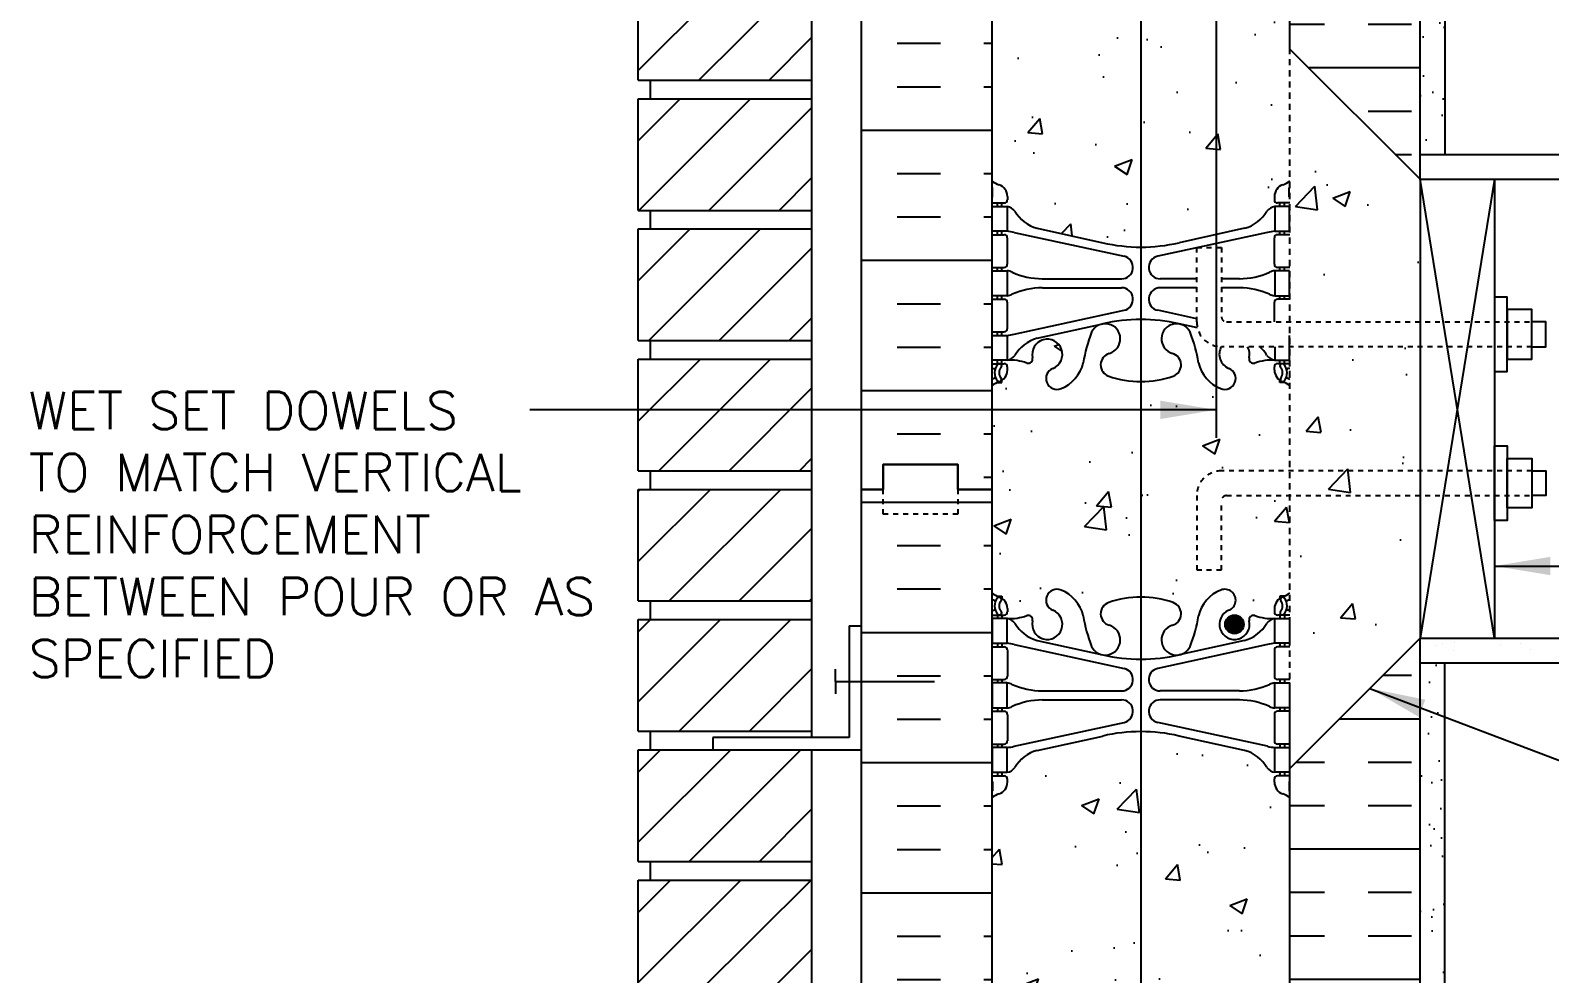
# Model space of a CAD drawing. Header units: inches. Extents: x 113.5 to 169.5, y -22.3 to 55.5.
# Drawn here: x 113.54 to 144.14, y 4.66 to 23.68 of the extents above; entities that cross this region are included whole.
import ezdxf

# ---------------------------------------------------------------- set-up
doc = ezdxf.new("R2010")
doc.units = ezdxf.units.IN
doc.header["$LTSCALE"] = 0.5
doc.header["$MEASUREMENT"] = 0
doc.linetypes.add('DASHED2', pattern=[0.375, 0.25, -0.125])
doc.linetypes.add('HIDDEN2', pattern=[0.1875, 0.125, -0.0625])
for name, color, linetype in [('HATCH', 12, 'Continuous'), ('LINE15', 9, 'Continuous'), ('LINE18', 9, 'Continuous'), ('line25', 2, 'Continuous'), ('LINE3', 3, 'Continuous'), ('LINE50', 5, 'Continuous'), ('LINE9', 9, 'Continuous'), ('TEXT', 4, 'Continuous'), ('Web_Edge', 9, 'Continuous')]:
    doc.layers.add(name, color=color, linetype=linetype)
doc.styles.add('DIM', font='romans.shx', dxfattribs={"width": 0.7})
doc.styles.add('ROMANS', font='romans.shx', dxfattribs={"height": 1.125})
doc.dimstyles.new('ext_12', dxfattribs={"dimscale": 12, "dimtxt": 0.09375, "dimasz": 0.09375, "dimexe": 0.09375, "dimexo": 0.0625, "dimgap": 0.0625, "dimtad": 1, "dimdec": 1, "dimzin": 3, "dimdsep": 46, "dimlunit": 4, "dimtxsty": 'DIM', "dimcen": 0.09, "dimdle": 0.09375, "dimclrt": 4, "dimadec": 0, "dimazin": 0, "dimtfac": 1, "dimtdec": 1, "dimtmove": 2, "dimatfit": 3, "dimfxl": 1, "dimfrac": 2, "dimtolj": 1, "dimtzin": 0, "dimarcsym": 0})
pattern_1 = [(37.5, (119.1024, -16.45135), (-0.031497, 0.963412), [0, -0.76, 0, -0.85, 0, -0.8125]), (7.5, (119.1024, -16.4513), (0.884888, 1.411073), [0, -0.41, 0, -0.685, 0, -0.2625]), (327.5, (118.4874, -16.45135), (1.557071, 0.00283), [0, -0.25, 0, -0.9, 0, -1.175]), (317.5, (118.4874, -16.4513), (1.503063, 0.438838), [0, -0.125, 0, -0.59, 0, -0.675])]

msp = doc.modelspace()

# ---------------------------------------------------------------- hatches: boundary and pattern name
at = {"layer": 'HATCH'}
h = msp.add_hatch(dxfattribs=at)
h.set_pattern_fill('AR-CONC', color=256, scale=0.5)
h.paths.add_polyline_path([(138.904, -1.488, 0.064398), (138.794, -1.422), (138.704, -1.422), (138.704, -1.38, -0.249069), (138.594, -1.173), (138.594, -1.105, -0.414214), (138.656, -1.043), (138.704, -1.043), (138.704, -0.973), (138.599, -0.973, 0.10046), (138.205, -1.03, -0.601435), (138.086, -0.925, 2.182095), (137.676, -1.138, -1), (137.512, -1.546, -0.24438), (137.064, -1.026, 0.053157), (136.898, -0.412, 1.553132), (136.54, -0.836, -0.735593), (136.552, -1.294, -0.082755), (135.904, -1.402), (135.904, -3.577), (135.904, -4.577), (136.904, -3.577), (138.904, -3.577)])
h.paths.add_polyline_path([(135.904, -1.402, -0.082755), (135.255, -1.294, -0.735593), (135.268, -0.836, 1.553132), (134.91, -0.412, 0.053157), (134.744, -1.026, -0.24438), (134.296, -1.546, -1), (134.132, -1.138, 2.182095), (133.722, -0.925, -0.601435), (133.602, -1.03, 0.10046), (133.209, -0.973), (133.104, -0.973), (133.104, -1.043), (133.151, -1.043, -0.414214), (133.214, -1.105), (133.214, -1.173, -0.249069), (133.104, -1.38), (133.104, -1.422), (133.014, -1.422, 0.064398), (132.904, -1.488), (132.904, -3.577), (134.904, -3.577), (135.904, -2.577)])
h.paths.add_polyline_path([(135.904, 9.54, 0.057795), (135.136, 9.451), (133.814, 9.161, 0.196323), (133.365, 8.814, -0.188973), (133.209, 8.72), (133.104, 8.72), (133.104, 8.65), (133.151, 8.65, -0.414214), (133.214, 8.587), (133.214, 8.52, -0.317837), (133.047, 8.284, 0.082415), (132.904, 8.205), (132.904, 2.642, 0.082415), (133.047, 2.563, -0.317837), (133.214, 2.327), (133.214, 2.26, -0.414214), (133.151, 2.197), (133.104, 2.197), (133.104, 2.127), (133.209, 2.127, -0.188973), (133.365, 2.032, 0.196323), (133.814, 1.686), (135.136, 1.396, 0.057795), (135.904, 1.307)])
h.paths.add_polyline_path([(138.904, 8.205, 0.082415), (138.76, 8.284, -0.317837), (138.594, 8.52), (138.594, 8.587, -0.414214), (138.656, 8.65), (138.704, 8.65), (138.704, 8.72), (138.599, 8.72, -0.188973), (138.443, 8.814, 0.196323), (137.994, 9.161), (136.672, 9.451, 0.057795), (135.904, 9.54), (135.904, 1.307, 0.057795), (136.672, 1.396), (137.994, 1.686, 0.196323), (138.443, 2.032, -0.188973), (138.599, 2.127), (138.704, 2.127), (138.704, 2.197), (138.656, 2.197, -0.414214), (138.594, 2.26), (138.594, 2.327, -0.317837), (138.76, 2.563, 0.082415), (138.904, 2.642)])
h.paths.add_polyline_path([(135.904, 16.598, -0.082755), (135.255, 16.706, -0.735593), (135.268, 17.164, 1.553132), (134.91, 17.588, 0.053157), (134.744, 16.974, -0.24438), (134.296, 16.454, -1), (134.132, 16.862, 2.182095), (133.722, 17.075, -0.601435), (133.602, 16.97, 0.10046), (133.209, 17.027), (133.104, 17.027), (133.104, 16.957), (133.151, 16.957, -0.414214), (133.214, 16.895), (133.214, 16.827, -0.249069), (133.104, 16.62), (133.104, 16.578), (133.014, 16.578, 0.064398), (132.904, 16.512), (132.904, 14.423), (132.904, 12.334, 0.064398), (133.014, 12.268), (133.104, 12.268), (133.104, 12.227, -0.249069), (133.214, 12.02), (133.214, 11.952, -0.414214), (133.151, 11.89), (133.104, 11.89), (133.104, 11.82), (133.209, 11.82, 0.10046), (133.602, 11.877, -0.601435), (133.722, 11.772, 2.182095), (134.132, 11.985, -1), (134.296, 12.393, -0.24438), (134.744, 11.873, 0.053157), (134.91, 11.259, 1.553132), (135.268, 11.683, -0.735593), (135.255, 12.141, -0.082755), (135.904, 12.249)])
h.paths.add_polyline_path([(137.029, 14.298, -0.414214), (137.529, 14.798), (138.904, 14.798), (138.904, 16.512, 0.064398), (138.794, 16.578), (138.704, 16.578), (138.704, 16.62, -0.249069), (138.594, 16.827), (138.594, 16.895, -0.414214), (138.656, 16.957), (138.704, 16.957), (138.704, 17.027), (138.599, 17.027, 0.10046), (138.205, 16.97, -0.601435), (138.086, 17.075, 0.191974), (138.053, 17.298), (137.525, 17.298, 0.45754), (137.676, 16.862, -1), (137.512, 16.454, -0.24438), (137.064, 16.974, 0.053157), (136.898, 17.588, 1.553132), (136.54, 17.164, -0.735593), (136.552, 16.706, -0.082755), (135.904, 16.598), (135.904, 12.249, -0.082755), (136.552, 12.141, -0.735593), (136.54, 11.683, 1.553132), (136.898, 11.259, 0.053157), (137.064, 11.873, -0.24438), (137.512, 12.393, -1), (137.676, 11.985, 2.182095), (138.086, 11.772, -0.601435), (138.205, 11.877, 0.10046), (138.599, 11.82), (138.704, 11.82), (138.704, 11.89), (138.656, 11.89, -0.414214), (138.594, 11.952), (138.594, 12.02, -0.249069), (138.704, 12.227), (138.704, 12.268), (138.794, 12.268, 0.064398), (138.904, 12.334), (138.904, 14.298), (137.629, 14.298, 0.414214), (137.529, 14.198), (137.529, 12.798), (137.029, 12.798)])
h.paths.add_polyline_path([(137.976, 11.702, -1), (137.601, 11.702, -1)], flags=16)
h.paths.add_polyline_path([(135.904, 27.54, 0.057795), (135.136, 27.451), (133.814, 27.161, 0.196323), (133.365, 26.814, -0.188973), (133.209, 26.72), (133.104, 26.72), (133.104, 26.65), (133.151, 26.65, -0.414214), (133.214, 26.587), (133.214, 26.52, -0.317837), (133.047, 26.284, 0.082415), (132.904, 26.205), (132.904, 20.642, 0.082415), (133.047, 20.563, -0.317837), (133.214, 20.327), (133.214, 20.26, -0.414214), (133.151, 20.197), (133.104, 20.197), (133.104, 20.127), (133.209, 20.127, -0.188973), (133.365, 20.032, 0.196323), (133.814, 19.686), (135.136, 19.396, 0.057795), (135.904, 19.307)])
h.paths.add_polyline_path([(137.421, 27.287), (136.672, 27.451, 0.057795), (135.904, 27.54), (135.904, 19.307, 0.057795), (136.672, 19.396), (137.421, 19.56)])
h.paths.add_polyline_path([(138.904, 23.298), (138.904, 26.205, 0.082415), (138.76, 26.284, -0.317837), (138.594, 26.52), (138.594, 26.587, -0.414214), (138.656, 26.65), (138.704, 26.65), (138.704, 26.72), (138.599, 26.72, -0.188973), (138.443, 26.814, 0.196323), (137.994, 27.161), (137.421, 27.287), (137.421, 19.56), (137.994, 19.686, 0.196323), (138.443, 20.032, -0.188973), (138.599, 20.127), (138.704, 20.127), (138.704, 20.197), (138.656, 20.197, -0.414214), (138.594, 20.26), (138.594, 20.327, -0.317837), (138.76, 20.563, 0.082415), (138.904, 20.642)])
h.paths.add_polyline_path([(137.421, 32.391, 0.424523), (137.131, 32.345, 0.520567), (136.782, 32.345, 0.520567), (136.559, 32.345, 0.520567), (136.071, 32.345, 0.520567), (135.806, 32.345, 0.520567), (135.457, 32.345, 0.520567), (135.206, 32.345, 0.520567), (134.746, 32.345, 0.520567), (134.384, 32.345, 0.520567), (133.979, 32.345, 0.520567), (133.798, 32.345, 0.520567), (133.658, 32.345, 0.520567), (133.505, 32.345, 0.520567), (133.296, 32.345, 0.400937), (132.904, 32.423), (132.904, 30.334, 0.064398), (133.014, 30.268), (133.104, 30.268), (133.104, 30.227, -0.249069), (133.214, 30.02), (133.214, 29.952, -0.414214), (133.151, 29.89), (133.104, 29.89), (133.104, 29.82), (133.209, 29.82, 0.10046), (133.602, 29.877, -0.601435), (133.722, 29.772, 2.182095), (134.132, 29.985, -1), (134.296, 30.393, -0.24438), (134.744, 29.873, 0.053157), (134.91, 29.259, 1.553132), (135.268, 29.683, -0.735593), (135.255, 30.141, -0.082755), (135.904, 30.249, -0.082755), (136.552, 30.141, -0.735593), (136.54, 29.683, 1.553132), (136.898, 29.259, 0.053157), (137.064, 29.873, -0.208709), (137.421, 30.35)])
h.paths.add_polyline_path([(136.81, 29.389, -1), (136.435, 29.389, -1)], flags=16)
h.paths.add_polyline_path([(138.904, 32.303, 0.513879), (138.693, 32.345, 0.520567), (138.414, 32.345, 0.520567), (138.163, 32.345, 0.520567), (137.828, 32.345, 0.520567), (137.619, 32.345, 0.520567), (137.465, 32.345, 0.078661), (137.421, 32.391), (137.421, 30.35, -0.033939), (137.512, 30.393, -1), (137.676, 29.985, 2.182095), (138.086, 29.772, -0.601435), (138.205, 29.877, 0.10046), (138.599, 29.82), (138.704, 29.82), (138.704, 29.89), (138.656, 29.89, -0.414214), (138.594, 29.952), (138.594, 30.02, -0.249069), (138.704, 30.227), (138.704, 30.268), (138.794, 30.268, 0.064398), (138.904, 30.334)])
h.paths.add_polyline_path([(138.904, 34.512, 0.064398), (138.794, 34.578), (138.704, 34.578), (138.704, 34.62, -0.249069), (138.594, 34.827), (138.594, 34.895, -0.414214), (138.656, 34.957), (138.704, 34.957), (138.704, 35.027), (138.599, 35.027, 0.10046), (138.205, 34.97, -0.601435), (138.086, 35.075, 2.182095), (137.676, 34.862, -1), (137.512, 34.454, -0.033939), (137.421, 34.497), (137.421, 32.391, -0.078661), (137.465, 32.345, -0.520567), (137.619, 32.345, -0.520567), (137.828, 32.345, -0.520567), (138.163, 32.345, -0.520567), (138.414, 32.345, -0.520567), (138.693, 32.345, -0.513879), (138.904, 32.303), (138.904, 32.423)])
h.paths.add_polyline_path([(137.421, 34.497, -0.208709), (137.064, 34.974, 0.053157), (136.898, 35.588, 1.553132), (136.54, 35.164, -0.735593), (136.552, 34.706, -0.082755), (135.904, 34.598), (135.904, 32.41, -0.302742), (136.071, 32.345, -0.520567), (136.559, 32.345, -0.520567), (136.782, 32.345, -0.520567), (137.131, 32.345, -0.424523), (137.421, 32.391)])
h.paths.add_polyline_path([(135.904, 34.598, -0.082755), (135.255, 34.706, -0.735593), (135.268, 35.164, 1.553132), (134.91, 35.588, 0.053157), (134.744, 34.974, -0.24438), (134.296, 34.454, -1), (134.132, 34.862, 2.182095), (133.722, 35.075, -0.601435), (133.602, 34.97, 0.10046), (133.209, 35.027), (133.104, 35.027), (133.104, 34.957), (133.151, 34.957, -0.414214), (133.214, 34.895), (133.214, 34.827, -0.249069), (133.104, 34.62), (133.104, 34.578), (133.014, 34.578, 0.064398), (132.904, 34.512), (132.904, 32.423, -0.400937), (133.296, 32.345, -0.520567), (133.505, 32.345, -0.520567), (133.658, 32.345, -0.520567), (133.798, 32.345, -0.520567), (133.979, 32.345, -0.520567), (134.384, 32.345, -0.520567), (134.746, 32.345, -0.520567), (135.206, 32.345, -0.520567), (135.457, 32.345, -0.520567), (135.806, 32.345, -0.18817), (135.904, 32.41)])
h.paths.add_polyline_path([(135.904, 40.423), (135.904, 41.423), (135.904, 42.423), (134.904, 41.423), (132.904, 41.423), (132.904, 38.642, 0.082415), (133.047, 38.563, -0.317837), (133.214, 38.327), (133.214, 38.26, -0.414214), (133.151, 38.197), (133.104, 38.197), (133.104, 38.127), (133.209, 38.127, -0.188973), (133.365, 38.032, 0.196323), (133.814, 37.686), (135.136, 37.396, 0.057795), (135.904, 37.307)])
h.paths.add_polyline_path([(137.421, 41.423), (136.904, 41.423), (135.904, 40.423), (135.904, 37.307, 0.057795), (136.672, 37.396), (137.421, 37.56)])
h.paths.add_polyline_path([(138.904, 41.423), (137.421, 41.423), (137.421, 37.56), (137.994, 37.686, 0.196323), (138.443, 38.032, -0.188973), (138.599, 38.127), (138.704, 38.127), (138.704, 38.197), (138.656, 38.197, -0.414214), (138.594, 38.26), (138.594, 38.327, -0.317837), (138.76, 38.563, 0.082415), (138.904, 38.642)])
h = msp.add_hatch(dxfattribs=at)
h.set_pattern_fill('ANSI31', color=256, scale=8, style=0)
h.set_pattern_definition([(45, (28.4787, -16.4513), (-0.707107, 0.707107), [])])
h.paths.add_polyline_path([(129.279, -1.327), (125.779, -1.327), (125.779, -3.577), (129.279, -3.577)])
h.paths.add_polyline_path([(129.279, 1.298), (125.779, 1.298), (125.779, -0.952), (129.279, -0.952)])
h.paths.add_polyline_path([(129.279, 3.923), (125.779, 3.923), (125.779, 1.673), (129.279, 1.673)])
h.paths.add_polyline_path([(129.279, 6.548), (125.779, 6.548), (125.779, 4.298), (129.279, 4.298)])
h.paths.add_polyline_path([(129.279, 9.173), (125.779, 9.173), (125.779, 6.923), (129.279, 6.923)])
h.paths.add_polyline_path([(129.279, 11.798), (125.779, 11.798), (125.779, 9.548), (129.279, 9.548)])
h.paths.add_polyline_path([(129.279, 14.423), (125.779, 14.423), (125.779, 12.173), (129.279, 12.173)])
h.paths.add_polyline_path([(129.279, 17.048), (125.779, 17.048), (125.779, 14.798), (129.279, 14.798)])
h.paths.add_polyline_path([(129.279, 19.673), (125.779, 19.673), (125.779, 17.423), (129.279, 17.423)])
h.paths.add_polyline_path([(129.279, 22.298), (125.779, 22.298), (125.779, 20.048), (129.279, 20.048)])
h.paths.add_polyline_path([(129.279, 24.892), (125.779, 24.892), (125.779, 22.673), (129.279, 22.673)])
h.paths.add_polyline_path([(129.279, 27.548), (125.779, 27.548), (125.779, 25.298), (129.279, 25.298)])
h.paths.add_polyline_path([(129.279, 29.277), (125.779, 29.277), (125.779, 27.923), (129.279, 27.923)])
h.paths.add_polyline_path([(129.279, 30.173), (125.779, 30.173), (125.779, 29.277), (129.279, 29.277)])
h.paths.add_polyline_path([(129.279, 32.798), (125.779, 32.798), (125.779, 30.548), (129.279, 30.548)])
h.paths.add_polyline_path([(129.279, 35.423), (125.779, 35.423), (125.779, 33.173), (129.279, 33.173)])
h.paths.add_polyline_path([(129.279, 38.048), (125.779, 38.048), (125.779, 35.798), (129.279, 35.798)])
h.paths.add_polyline_path([(129.279, 40.673), (125.779, 40.673), (125.779, 38.423), (129.279, 38.423)])
h.paths.add_polyline_path([(129.279, 41.423), (125.779, 41.423), (125.779, 41.048), (129.279, 41.048)])
h = msp.add_hatch(dxfattribs=at)
h.set_pattern_fill('AR-SAND', color=256, scale=0.5, style=0)
h.set_pattern_definition(pattern_1)
h.paths.add_polyline_path([(142.029, 41.423), (141.529, 41.423), (141.529, 21.173), (142.029, 21.173)])
h = msp.add_hatch(dxfattribs=at)
h.set_pattern_fill('INSUL', color=256, scale=7, style=0)
h.set_pattern_definition([(0, (-2793.2578, -382.586), (0, 2.625), []), (0, (-2793.2578, -381.711), (0, 2.625), [0.875, -0.875]), (0, (-2793.2578, -380.836), (0, 2.625), [0.875, -0.875])])
h.paths.add_polyline_path([(130.279, 14.423), (130.716, 14.423), (130.716, 14.923), (132.216, 14.923), (132.216, 14.423), (132.904, 14.423), (132.904, 32.423), (132.216, 32.423), (132.216, 32.923), (130.716, 32.923), (130.716, 32.423), (130.279, 32.423)])
h = msp.add_hatch(dxfattribs=at)
h.set_pattern_fill('INSUL', color=256, scale=7, style=0)
h.set_pattern_definition([(0, (28.4787, -16.4513), (0, 2.625), []), (0, (28.4787, -15.5763), (0, 2.625), [0.875, -0.875]), (0, (28.4787, -14.7013), (0, 2.625), [0.875, -0.875])])
h.paths.add_polyline_path([(138.904, 23.298), (141.529, 20.673), (141.529, 32.423), (141.091, 32.423), (141.091, 31.923), (139.591, 31.923), (139.591, 32.423), (138.904, 32.423)])
h.paths.add_polyline_path([(141.529, 11.423), (138.904, 8.798), (138.904, -3.577), (141.529, -3.577)])
h = msp.add_hatch(dxfattribs=at)
h.set_pattern_fill('AR-CONC', color=256, scale=0.5, style=0)
h.set_pattern_definition([(50, (5.4798, -139.2158), (3.5863, -0.31376), [0.375, -4.125]), (355, (5.4798, -139.2158), (-0.693757, 3.76096), [0.3, -3.3]), (100.4514, (5.7786, -139.242), (2.892547, 3.4472), [0.3187, -3.50571]), (46.1842, (5.4798, -138.216), (5.336205, -0.827595), [0.5625, -6.1875]), (96.6356, (5.9244, -138.285), (4.67331, 4.87059), [0.47805, -5.25856]), (351.1842, (5.48, -138.216), (4.67331, 4.8706), [0.45, -4.95]), (21, (5.9798, -138.4658), (2.984535, -2.013094), [0.375, -4.125]), (326, (5.9798, -138.4658), (1.216577, 3.62575), [0.3, -3.3]), (71.4514, (6.2285, -138.6335), (4.201113, 1.61265), [0.3187, -3.50571]), (37.5, (5.4798, -139.2158), (0.060799, 1.664469), [0, -3.26, 0, -3.35, 0, -3.3125]), (7.5, (5.4798, -139.2158), (1.315348, 1.972059), [0, -1.91, 0, -3.185, 0, -1.2625]), (327.5, (4.3648, -139.2158), (2.669112, -0.112774), [0, -1.25, 0, -3.9, 0, -5.175]), (317.5, (3.8648, -139.2158), (2.91593, 0.500525), [0, -1.625, 0, -2.59, 0, -3.675])])
h.paths.add_polyline_path([(141.529, 18.111), (138.904, 18.111), (138.904, 13.986), (141.529, 13.986)])
h.paths.add_polyline_path([(141.529, 12.548), (141.529, 13.486), (138.904, 13.486), (138.904, 9.923)])
h.paths.add_polyline_path([(138.904, 22.173), (138.904, 18.611), (141.529, 18.611), (141.529, 19.548)])
h = msp.add_hatch(dxfattribs=at)
h.set_pattern_fill('INSUL', color=256, scale=7, style=0)
h.set_pattern_definition([(0, (-2793.2578, -400.586), (0, 2.625), []), (0, (-2793.2578, -399.711), (0, 2.625), [0.875, -0.875]), (0, (-2793.2578, -398.836), (0, 2.625), [0.875, -0.875])])
h.paths.add_polyline_path([(130.279, -3.577), (130.716, -3.577), (130.716, -3.077), (132.216, -3.077), (132.216, -3.577), (132.904, -3.577), (132.904, 14.423), (132.216, 14.423), (132.216, 14.923), (130.716, 14.923), (130.716, 14.423), (130.279, 14.423)])
h = msp.add_hatch(dxfattribs=at)
h.set_pattern_fill('AR-SAND', color=256, scale=0.5, style=0)
h.set_pattern_definition(pattern_1)
h.paths.add_polyline_path([(142.029, 10.612), (141.935, 10.923), (141.529, 10.923), (141.529, -3.577), (142.029, -3.577)])
at = {"layer": 'LINE3'}
msp.add_hatch(color=256, dxfattribs=at).paths.add_polyline_path([(137.976, 11.702, 1), (137.601, 11.702, 1)])

# ---------------------------------------------------------------- linework, layer by layer
at = {"layer": 'HATCH'}
for p, q in [((143.029, 20.673), (141.529, 11.423)), ((143.029, 11.423), (141.529, 20.673)), ((142.214, 11.344), (142.214, 11.344)), ((141.839, 11.278), (141.839, 11.278)), ((141.988, 11.317), (141.988, 11.317)), ((142.199, 11.183), (142.199, 11.183)), ((143.147, 11.295), (143.147, 11.295)), ((143.545, 11.32), (143.545, 11.32)), ((143.756, 11.186), (143.756, 11.186))]:
    msp.add_line(p, q, dxfattribs=at)
at = {"layer": 'LINE15', "linetype": 'HIDDEN2'}
for points in [[(143.779, 17.298), (137.529, 17.298, -0.414214), (137.029, 17.798), (137.029, 19.298), (137.529, 19.298), (137.529, 17.898, 0.414214), (137.629, 17.798), (143.779, 17.798)], [(143.779, 14.798), (137.529, 14.798, 0.414214), (137.029, 14.298), (137.029, 12.798), (137.529, 12.798), (137.529, 14.198, -0.414214), (137.629, 14.298), (143.779, 14.298)]]:
    msp.add_lwpolyline(points, format="xyb", dxfattribs=at)
at = {"layer": 'LINE18'}
for points in [[(143.029, 16.798), (143.279, 16.798), (143.279, 18.298), (143.029, 18.298)], [(143.279, 17.048), (143.779, 17.048), (143.779, 18.048), (143.279, 18.048)], [(143.029, 15.298), (143.279, 15.298), (143.279, 13.798), (143.029, 13.798)], [(143.279, 15.048), (143.779, 15.048), (143.779, 14.048), (143.279, 14.048)]]:
    msp.add_lwpolyline(points, close=True, dxfattribs=at)
for points in [[(143.779, 17.298), (144.06, 17.298), (144.06, 17.798), (143.779, 17.798)], [(143.779, 14.798), (144.06, 14.798), (144.06, 14.298), (143.779, 14.298)]]:
    msp.add_lwpolyline(points, dxfattribs=at)
at = {"layer": 'line25'}
for p, q in [((132.904, 32.423), (132.904, 14.423)), ((138.904, 23.298), (138.904, 32.423)), ((129.279, 9.423), (129.279, 27.548)), ((125.779, 22.673), (125.779, 24.923)), ((141.529, 20.673), (138.904, 23.298)), ((125.779, 22.673), (129.279, 22.673)), ((126.029, 22.298), (126.029, 22.673)), ((126.029, 22.298), (126.029, 22.673)), ((125.779, 20.048), (125.779, 22.298)), ((125.779, 22.298), (129.279, 22.298)), ((141.529, 20.673), (158.512, 20.673)), ((141.529, 20.673), (141.529, 11.423)), ((143.029, 20.673), (143.029, 11.423)), ((125.779, 20.048), (129.279, 20.048)), ((126.029, 19.673), (126.029, 20.048)), ((125.779, 17.423), (125.779, 19.673)), ((125.779, 19.673), (129.279, 19.673)), ((125.779, 17.423), (129.279, 17.423)), ((126.029, 17.048), (126.029, 17.423)), ((125.779, 14.798), (125.779, 17.048)), ((125.779, 17.048), (129.279, 17.048)), ((125.779, 14.798), (129.279, 14.798)), ((126.029, 14.423), (126.029, 14.798)), ((125.779, 14.423), (129.279, 14.423)), ((125.779, 12.173), (125.779, 14.423)), ((132.904, 14.423), (132.904, -3.577)), ((125.779, 12.173), (129.279, 12.173)), ((126.029, 11.798), (126.029, 12.173)), ((125.779, 11.798), (129.279, 11.798)), ((125.779, 9.548), (125.779, 11.798)), ((141.529, 11.423), (138.904, 8.798)), ((141.529, 11.423), (158.512, 11.423)), ((138.904, -3.577), (138.904, 9.923)), ((125.779, 9.548), (129.279, 9.548)), ((126.029, 9.173), (126.029, 9.548)), ((125.779, 9.173), (129.279, 9.173)), ((125.779, 6.923), (125.779, 9.173)), ((129.279, -1.077), (129.279, 9.173)), ((125.779, 6.923), (129.279, 6.923)), ((126.029, 6.548), (126.029, 6.923)), ((126.029, 6.548), (126.029, 6.923)), ((125.779, 6.548), (129.279, 6.548)), ((125.779, 4.298), (125.779, 6.548))]:
    msp.add_line(p, q, dxfattribs=at)
at = {"layer": 'LINE3'}
for p, q in [((137.421, 41.423), (137.421, 15.461)), ((135.904, 30.91), (135.904, -3.577))]:
    msp.add_line(p, q, dxfattribs=at)
msp.add_circle((137.789, 11.702), 0.188, dxfattribs=at)
at = {"layer": 'LINE50'}
for p, q in [((130.279, 14.423), (130.279, 32.423)), ((141.529, 20.673), (141.529, 32.423)), ((130.279, -3.577), (130.279, 14.423)), ((141.529, -3.577), (141.529, 11.423))]:
    msp.add_line(p, q, dxfattribs=at)
for points in [[(130.279, 14.423), (130.716, 14.423), (130.716, 14.923), (132.216, 14.923), (132.216, 14.423), (132.904, 14.423)], [(132.904, 14.423), (132.216, 14.423), (132.216, 14.923), (130.716, 14.923), (130.716, 14.423), (130.279, 14.423)]]:
    msp.add_lwpolyline(points, dxfattribs=at)
at = {"layer": 'LINE9'}
for p, q in [((142.029, 41.423), (142.029, 21.173)), ((141.529, 21.173), (158.512, 21.173)), ((130.029, 11.673), (130.279, 11.673)), ((130.029, 11.673), (130.029, 9.423)), ((129.75, 10.548), (129.75, 10.798)), ((141.529, 10.923), (158.512, 10.923)), ((142.029, -3.577), (142.029, 10.923)), ((129.75, 10.548), (129.75, 10.298)), ((129.75, 10.548), (131.75, 10.548)), ((127.279, 9.423), (127.279, 9.173)), ((130.029, 9.423), (127.279, 9.423)), ((127.279, 9.173), (130.279, 9.173))]:
    msp.add_line(p, q, dxfattribs=at)
at = {"layer": 'LINE9', "linetype": 'DASHED2'}
msp.add_line((138.904, 9.923), (138.904, 23.298), dxfattribs=at)
at = {"layer": 'LINE9', "linetype": 'DASHED2', "ltscale": 0.15}
msp.add_lwpolyline([(132.216, 14.423), (132.216, 14.423), (132.216, 13.923), (130.716, 13.923), (130.716, 14.423), (130.716, 14.423)], dxfattribs=at)
at = {"layer": 'Web_Edge', "color": 8}
for p, q in [((132.914, 20.317), (132.914, 20.503)), ((138.894, 20.317), (138.894, 20.503)), ((132.904, 20.197), (133.151, 20.197)), ((133.014, 20.127), (133.014, 20.197)), ((133.104, 20.127), (133.104, 20.197)), ((133.214, 20.327), (133.214, 20.26)), ((138.594, 20.327), (138.594, 20.26)), ((138.904, 20.197), (138.656, 20.197)), ((138.704, 20.127), (138.704, 20.197)), ((138.794, 20.127), (138.794, 20.197)), ((133.014, 19.557), (133.014, 19.627)), ((133.104, 19.557), (133.104, 19.627)), ((133.353, 19.603), (135.564, 19.122)), ((133.814, 19.686), (135.136, 19.396)), ((138.455, 19.603), (136.244, 19.122)), ((137.994, 19.686), (136.672, 19.396)), ((138.704, 19.557), (138.704, 19.627)), ((138.794, 19.557), (138.794, 19.627)), ((132.904, 19.557), (133.151, 19.557)), ((133.214, 18.96), (133.214, 19.495)), ((138.594, 18.96), (138.594, 19.495)), ((138.904, 19.557), (138.656, 19.557)), ((132.904, 18.897), (133.151, 18.897)), ((133.014, 18.827), (133.014, 18.897)), ((133.104, 18.827), (133.104, 18.897)), ((133.919, 18.667), (135.515, 18.667)), ((137.029, 18.667), (136.293, 18.667)), ((137.889, 18.667), (137.529, 18.667)), ((138.904, 18.897), (138.656, 18.897)), ((138.704, 18.827), (138.704, 18.897)), ((138.794, 18.827), (138.794, 18.897)), ((133.919, 18.487), (135.515, 18.487)), ((137.029, 18.487), (136.293, 18.487)), ((137.889, 18.487), (137.529, 18.487)), ((132.904, 18.257), (133.151, 18.257)), ((133.014, 18.257), (133.014, 18.327)), ((133.104, 18.257), (133.104, 18.327)), ((133.214, 17.66), (133.214, 18.195)), ((138.594, 17.798), (138.594, 18.195)), ((138.904, 18.257), (138.656, 18.257)), ((138.704, 18.257), (138.704, 18.327)), ((138.794, 18.257), (138.794, 18.327)), ((133.353, 17.551), (135.564, 18.033)), ((133.814, 17.468), (135.136, 17.759)), ((137.029, 17.862), (136.244, 18.033)), ((137.044, 17.677), (136.672, 17.759)), ((132.904, 17.597), (133.151, 17.597)), ((133.014, 17.527), (133.014, 17.597)), ((133.104, 17.527), (133.104, 17.597)), ((132.904, 16.957), (133.151, 16.957)), ((132.904, 16.857), (132.946, 16.857)), ((133.014, 16.957), (133.014, 17.027)), ((133.104, 16.957), (133.104, 17.027)), ((133.214, 16.827), (133.214, 16.895)), ((138.594, 16.827), (138.594, 16.895)), ((138.904, 16.957), (138.656, 16.957)), ((138.704, 16.957), (138.704, 17.027)), ((138.794, 16.957), (138.794, 17.027)), ((138.904, 16.857), (138.862, 16.857)), ((133.014, 16.578), (133.104, 16.578)), ((133.104, 16.578), (133.104, 16.62)), ((138.704, 16.578), (138.704, 16.62)), ((138.794, 16.578), (138.704, 16.578))]:
    msp.add_line(p, q, dxfattribs=at)
at = {"layer": 'Web_Edge'}
for p, q in [((133.014, 12.268), (133.104, 12.268)), ((133.104, 12.268), (133.104, 12.227)), ((138.794, 12.268), (138.704, 12.268)), ((138.704, 12.268), (138.704, 12.227)), ((132.904, 11.99), (132.946, 11.99)), ((133.214, 12.02), (133.214, 11.952)), ((138.594, 12.02), (138.594, 11.952)), ((138.904, 11.99), (138.862, 11.99)), ((132.904, 11.89), (133.151, 11.89)), ((133.014, 11.89), (133.014, 11.82)), ((133.104, 11.89), (133.104, 11.82)), ((138.904, 11.89), (138.656, 11.89)), ((138.704, 11.89), (138.704, 11.82)), ((138.794, 11.89), (138.794, 11.82)), ((133.814, 11.379), (135.136, 11.088)), ((137.994, 11.379), (136.672, 11.088)), ((132.904, 11.25), (133.151, 11.25)), ((133.014, 11.32), (133.014, 11.25)), ((133.104, 11.32), (133.104, 11.25)), ((133.214, 11.187), (133.214, 10.652)), ((133.353, 11.296), (135.564, 10.814)), ((138.455, 11.296), (136.244, 10.814)), ((138.594, 11.187), (138.594, 10.652)), ((138.904, 11.25), (138.656, 11.25)), ((138.704, 11.32), (138.704, 11.25)), ((138.794, 11.32), (138.794, 11.25)), ((132.904, 10.59), (133.151, 10.59)), ((133.014, 10.59), (133.014, 10.52)), ((133.104, 10.59), (133.104, 10.52)), ((138.904, 10.59), (138.656, 10.59)), ((138.704, 10.59), (138.704, 10.52)), ((138.794, 10.59), (138.794, 10.52)), ((133.919, 10.36), (135.515, 10.36)), ((133.919, 10.18), (135.515, 10.18)), ((137.889, 10.36), (136.293, 10.36)), ((137.889, 10.18), (136.293, 10.18)), ((132.904, 9.95), (133.151, 9.95)), ((133.014, 10.02), (133.014, 9.95)), ((133.104, 10.02), (133.104, 9.95)), ((133.214, 9.887), (133.214, 9.352)), ((138.594, 9.887), (138.594, 9.352)), ((138.904, 9.95), (138.656, 9.95)), ((138.704, 10.02), (138.704, 9.95)), ((138.794, 10.02), (138.794, 9.95)), ((133.353, 9.243), (135.564, 9.725)), ((138.455, 9.243), (136.244, 9.725)), ((132.904, 9.29), (133.151, 9.29)), ((133.014, 9.29), (133.014, 9.22)), ((133.104, 9.29), (133.104, 9.22)), ((133.814, 9.161), (135.136, 9.451)), ((137.994, 9.161), (136.672, 9.451)), ((138.904, 9.29), (138.656, 9.29)), ((138.704, 9.29), (138.704, 9.22)), ((138.794, 9.29), (138.794, 9.22)), ((132.904, 8.65), (133.151, 8.65)), ((133.014, 8.72), (133.014, 8.65)), ((133.104, 8.72), (133.104, 8.65)), ((133.214, 8.52), (133.214, 8.587)), ((138.594, 8.52), (138.594, 8.587)), ((138.904, 8.65), (138.656, 8.65)), ((138.704, 8.72), (138.704, 8.65)), ((138.794, 8.72), (138.794, 8.65)), ((132.914, 8.53), (132.914, 8.344)), ((138.894, 8.53), (138.894, 8.344))]:
    msp.add_line(p, q, dxfattribs=at)
at = {"layer": 'Web_Edge', "color": 8}
for points in [[(132.909, 20.127), (133.209, 20.127), (133.209, 19.627), (132.909, 19.627)], [(138.899, 20.127), (138.599, 20.127), (138.599, 19.627), (138.899, 19.627)], [(132.909, 18.827), (133.209, 18.827), (133.209, 18.327), (132.909, 18.327)], [(138.899, 18.827), (138.599, 18.827), (138.599, 18.327), (138.899, 18.327)], [(132.909, 17.527), (133.209, 17.527), (133.209, 17.027), (132.909, 17.027)]]:
    msp.add_lwpolyline(points, close=True, dxfattribs=at)
msp.add_lwpolyline([(138.599, 17.298), (138.599, 17.027), (138.899, 17.027), (138.899, 17.527)], dxfattribs=at)
at = {"layer": 'Web_Edge'}
for points in [[(132.909, 11.32), (133.209, 11.32), (133.209, 11.82), (132.909, 11.82)], [(138.899, 11.32), (138.599, 11.32), (138.599, 11.82), (138.899, 11.82)], [(132.909, 10.02), (133.209, 10.02), (133.209, 10.52), (132.909, 10.52)], [(138.899, 10.02), (138.599, 10.02), (138.599, 10.52), (138.899, 10.52)], [(132.909, 8.72), (133.209, 8.72), (133.209, 9.22), (132.909, 9.22)], [(138.899, 8.72), (138.599, 8.72), (138.599, 9.22), (138.899, 9.22)]]:
    msp.add_lwpolyline(points, close=True, dxfattribs=at)
at = {"layer": 'Web_Edge', "color": 8}
for centre, radius, start, end in [((133.214, 21.034), 0.5, 231.6833, 250.5288), ((133.214, 21.034), 0.6, 238.8907, 238.927), ((132.894, 20.503), 0.02, 360, 58.927), ((132.964, 20.327), 0.25, 0, 70.5288), ((138.844, 20.327), 0.25, 109.4712, 180), ((138.594, 21.034), 0.5, 289.4712, 308.3167), ((138.914, 20.503), 0.02, 121.073, 180), ((138.594, 21.034), 0.6, 301.073, 301.1093), ((132.894, 20.317), 0.02, 299.988, 360), ((133.151, 20.26), 0.0625, 270, 0), ((138.656, 20.26), 0.0625, 180, 270), ((138.914, 20.317), 0.02, 180, 240.012), ((133.166, 19.881), 0.25, 37.2777, 80.0823), ((134.013, 20.409), 0.75, 210.155, 254.5838), ((137.794, 20.409), 0.75, 285.4162, 329.845), ((138.642, 19.881), 0.25, 99.9177, 142.7223), ((133.118, 18.631), 1, 76.4291, 84.7991), ((138.689, 18.631), 1, 95.2009, 103.5709), ((133.151, 19.495), 0.0625, 0, 90), ((135.904, 22.663), 3.356, 256.7692, 270), ((135.904, 22.663), 3.356, 270, 283.2308), ((138.656, 19.495), 0.0625, 90, 180), ((135.515, 18.897), 0.23, 270, 77.6055), ((136.293, 18.897), 0.23, 102.3945, 270), ((133.151, 18.96), 0.0625, 270, 0), ((133.205, 18.609), 0.219, 60.4937, 88.92), ((133.205, 18.609), 0.219, 60.4937, 88.92), ((133.949, 20.267), 1.6, 246.5673, 268.9203), ((133.949, 20.267), 1.6, 246.5673, 268.9203), ((137.859, 20.267), 1.6, 271.0797, 293.4327), ((137.859, 20.267), 1.6, 271.0797, 293.4327), ((138.603, 18.609), 0.219, 91.08, 119.5063), ((138.603, 18.609), 0.219, 91.08, 119.5063), ((138.656, 18.96), 0.0625, 180, 270), ((133.949, 16.888), 1.6, 91.0797, 113.4327), ((135.515, 18.257), 0.23, 282.3945, 90), ((136.293, 18.257), 0.23, 90, 257.6055), ((137.859, 16.888), 1.6, 66.5673, 88.9203), ((133.151, 18.195), 0.0625, 0, 90), ((133.205, 18.546), 0.219, 271.08, 299.5063), ((138.603, 18.546), 0.219, 240.4937, 268.92), ((138.656, 18.195), 0.0625, 90, 180), ((135.185, 17.458), 0.305, 285.7253, 154.6218), ((135.904, 14.492), 3.356, 90, 103.2308), ((135.904, 14.492), 3.356, 76.7692, 90), ((136.622, 17.458), 0.305, 25.3782, 254.2747), ((133.151, 17.66), 0.0625, 270, 0), ((133.118, 18.523), 1, 275.2009, 283.5709), ((134.013, 16.745), 0.75, 105.4162, 149.845), ((134.019, 17.145), 0.305, 291.8037, 193.3205), ((137.707, 16.504), 3, 158.8016, 170.9727), ((134.101, 16.504), 3, 9.0273, 21.1984), ((135.333, 16.933), 0.24, 105.7253, 251.077), ((136.475, 16.933), 0.24, 288.923, 74.2747), ((137.789, 17.145), 0.305, 149.8492, 248.1963), ((137.789, 17.145), 0.305, 346.6795, 30.1478), ((137.794, 16.745), 0.75, 30.155, 47.5142), ((132.946, 16.837), 0.02, 345.8459, 90), ((133.208, 16.773), 0.25, 137.5391, 219.8855), ((133.056, 16.911), 0.045, 317.5391, 137.5391), ((133.208, 16.773), 0.16, 137.5391, 219.9999), ((133.151, 16.895), 0.0625, 360, 90), ((133.166, 17.274), 0.25, 279.9177, 322.7223), ((133.265, 16.029), 1, 70.0933, 93.2121), ((133.634, 17.054), 0.09, 251.1349, 13.3205), ((134.214, 16.658), 0.22, 111.8037, 291.8037), ((134.019, 17.145), 0.745, 291.8037, 346.7348), ((137.789, 17.145), 0.745, 193.2652, 248.1963), ((137.594, 16.658), 0.22, 248.1963, 68.1963), ((138.173, 17.054), 0.09, 166.6795, 288.8651), ((138.543, 16.029), 1, 86.7879, 109.9067), ((138.642, 17.274), 0.25, 217.2777, 260.0823), ((138.656, 16.895), 0.0625, 90, 180), ((138.751, 16.911), 0.045, 42.4609, 222.4609), ((138.6, 16.773), 0.16, 320.0001, 42.4609), ((138.6, 16.773), 0.25, 320.1145, 42.4609), ((138.862, 16.837), 0.02, 90, 194.1541), ((133.214, 16.12), 0.6, 114.9252, 121.1093), ((133.214, 16.12), 0.5, 109.4712, 128.3167), ((132.953, 16.682), 0.02, 294.9252, 19.2084), ((133.05, 16.642), 0.045, 218.552, 40.8121), ((132.964, 16.827), 0.25, 289.4712, 360), ((135.904, 18.598), 2, 251.077, 270), ((135.904, 18.598), 2, 270, 288.923), ((138.844, 16.827), 0.25, 180, 250.5288), ((138.758, 16.642), 0.045, 139.1879, 321.448), ((138.594, 16.12), 0.5, 51.6833, 70.5288), ((138.855, 16.682), 0.02, 160.7916, 245.0748), ((138.594, 16.12), 0.6, 58.8907, 65.0748)]:
    msp.add_arc(centre, radius, start, end, dxfattribs=at)
at = {"layer": 'Web_Edge'}
for centre, radius, start, end in [((133.214, 12.727), 0.5, 231.6833, 250.5288), ((133.05, 12.205), 0.045, 319.1879, 141.448), ((132.964, 12.02), 0.25, 0, 70.5288), ((134.214, 12.189), 0.22, 68.1963, 248.1963), ((134.019, 11.702), 0.745, 13.2652, 68.1963), ((135.904, 10.249), 2, 90, 108.923), ((135.904, 10.249), 2, 71.077, 90), ((137.789, 11.702), 0.745, 111.8037, 166.7348), ((137.594, 12.189), 0.22, 291.8037, 111.8037), ((138.844, 12.02), 0.25, 109.4712, 180), ((138.758, 12.205), 0.045, 38.552, 220.8121), ((138.594, 12.727), 0.5, 289.4712, 308.3167), ((133.214, 12.727), 0.6, 238.8907, 245.0748), ((132.946, 12.01), 0.02, 270, 14.1541), ((133.208, 12.074), 0.25, 140.1145, 222.4609), ((132.953, 12.164), 0.02, 340.7916, 65.0748), ((133.056, 11.936), 0.045, 222.4609, 42.4609), ((133.208, 12.074), 0.16, 140.0001, 222.4609), ((133.151, 11.952), 0.0625, 270, 0), ((134.019, 11.702), 0.305, 166.6795, 68.1963), ((135.333, 11.914), 0.24, 108.923, 254.2747), ((136.475, 11.914), 0.24, 285.7253, 71.077), ((137.789, 11.702), 0.305, 111.8037, 13.3205), ((138.656, 11.952), 0.0625, 180, 270), ((138.751, 11.936), 0.045, 137.5391, 317.5391), ((138.6, 12.074), 0.16, 317.5391, 39.9999), ((138.6, 12.074), 0.25, 317.5391, 39.8855), ((138.855, 12.164), 0.02, 114.9252, 199.2084), ((138.862, 12.01), 0.02, 165.8459, 270), ((138.594, 12.727), 0.6, 294.9252, 301.1093), ((133.265, 12.818), 1, 266.7879, 289.9067), ((133.166, 11.573), 0.25, 37.2777, 80.0823), ((134.013, 12.102), 0.75, 210.155, 254.5838), ((133.634, 11.793), 0.09, 346.6795, 108.8651), ((137.707, 12.343), 3, 189.0273, 201.1984), ((135.185, 11.389), 0.305, 205.3782, 74.2747), ((136.622, 11.389), 0.305, 105.7253, 334.6218), ((134.101, 12.343), 3, 338.8016, 350.9727), ((137.794, 12.102), 0.75, 285.4162, 329.845), ((138.173, 11.793), 0.09, 71.1349, 193.3205), ((138.543, 12.818), 1, 250.0933, 273.2121), ((138.642, 11.573), 0.25, 99.9177, 142.7223), ((133.151, 11.187), 0.0625, 0, 90), ((133.118, 10.324), 1, 76.4291, 84.7991), ((135.904, 14.355), 3.356, 256.7692, 270), ((135.904, 14.355), 3.356, 270, 283.2308), ((138.689, 10.324), 1, 95.2009, 103.5709), ((138.656, 11.187), 0.0625, 90, 180), ((135.515, 10.59), 0.23, 270, 77.6055), ((136.293, 10.59), 0.23, 102.3945, 270), ((133.151, 10.652), 0.0625, 270, 0), ((133.205, 10.301), 0.219, 60.4937, 88.92), ((133.949, 11.959), 1.6, 246.5673, 268.9203), ((137.859, 11.959), 1.6, 271.0797, 293.4327), ((138.603, 10.301), 0.219, 91.08, 119.5063), ((138.656, 10.652), 0.0625, 180, 270), ((133.949, 8.58), 1.6, 91.0797, 113.4327), ((133.949, 8.58), 1.6, 91.0797, 113.4327), ((135.515, 9.95), 0.23, 282.3945, 90), ((136.293, 9.95), 0.23, 90, 257.6055), ((137.859, 8.58), 1.6, 66.5673, 88.9203), ((137.859, 8.58), 1.6, 66.5673, 88.9203), ((133.151, 9.887), 0.0625, 0, 90), ((133.205, 10.238), 0.219, 271.08, 299.5063), ((133.205, 10.238), 0.219, 271.08, 299.5063), ((138.603, 10.238), 0.219, 240.4937, 268.92), ((138.603, 10.238), 0.219, 240.4937, 268.92), ((138.656, 9.887), 0.0625, 90, 180), ((135.904, 6.184), 3.356, 90, 103.2308), ((135.904, 6.184), 3.356, 76.7692, 90), ((133.151, 9.352), 0.0625, 270, 0), ((133.118, 10.216), 1, 275.2009, 283.5709), ((138.689, 10.216), 1, 256.4291, 264.7991), ((138.656, 9.352), 0.0625, 180, 270), ((134.013, 8.438), 0.75, 105.4162, 149.845), ((137.794, 8.438), 0.75, 30.155, 74.5838), ((133.151, 8.587), 0.0625, 360, 90), ((133.166, 8.966), 0.25, 279.9177, 322.7223), ((138.642, 8.966), 0.25, 217.2777, 260.0823), ((138.656, 8.587), 0.0625, 90, 180), ((132.894, 8.53), 0.02, 0, 60.012), ((132.894, 8.344), 0.02, 301.073, 0), ((133.214, 7.813), 0.6, 121.073, 121.1093), ((133.214, 7.813), 0.5, 109.4712, 128.3167), ((132.964, 8.52), 0.25, 289.4712, 360), ((138.844, 8.52), 0.25, 180, 250.5288), ((138.594, 7.813), 0.5, 51.6833, 70.5288), ((138.914, 8.53), 0.02, 119.988, 180), ((138.914, 8.344), 0.02, 180, 238.927), ((138.594, 7.813), 0.6, 58.8907, 58.927)]:
    msp.add_arc(centre, radius, start, end, dxfattribs=at)

# ---------------------------------------------------------------- texts
at = {"layer": 'TEXT', "insert": (113.503, 13.513), "char_height": 0.75, "width": 12.96959, "attachment_point": 4, "style": 'ROMANS'}
msp.add_mtext('WET SET DOWELS \\PTO MATCH VERTICAL\\PREINFORCEMENT BETWEEN POUR OR AS SPECIFIED', dxfattribs=at)

# ---------------------------------------------------------------- leaders
at = {"layer": 'TEXT'}
for points, override in [([(137.421, 16.026), (124.83, 16.026), (123.598, 16.026)], {"dimtad": 0}), ([(143.029, 12.878), (147.901, 12.878)], {"dimgap": 0.0625, "dimtad": 0}), ([(140.516, 10.411), (145.502, 8.51), (147.192, 8.51)], {"dimgap": 0.0625, "dimtad": 0})]:
    msp.add_leader(points, dimstyle='ext_12', override=override, dxfattribs=at)

doc.saveas('drawing.dxf')
